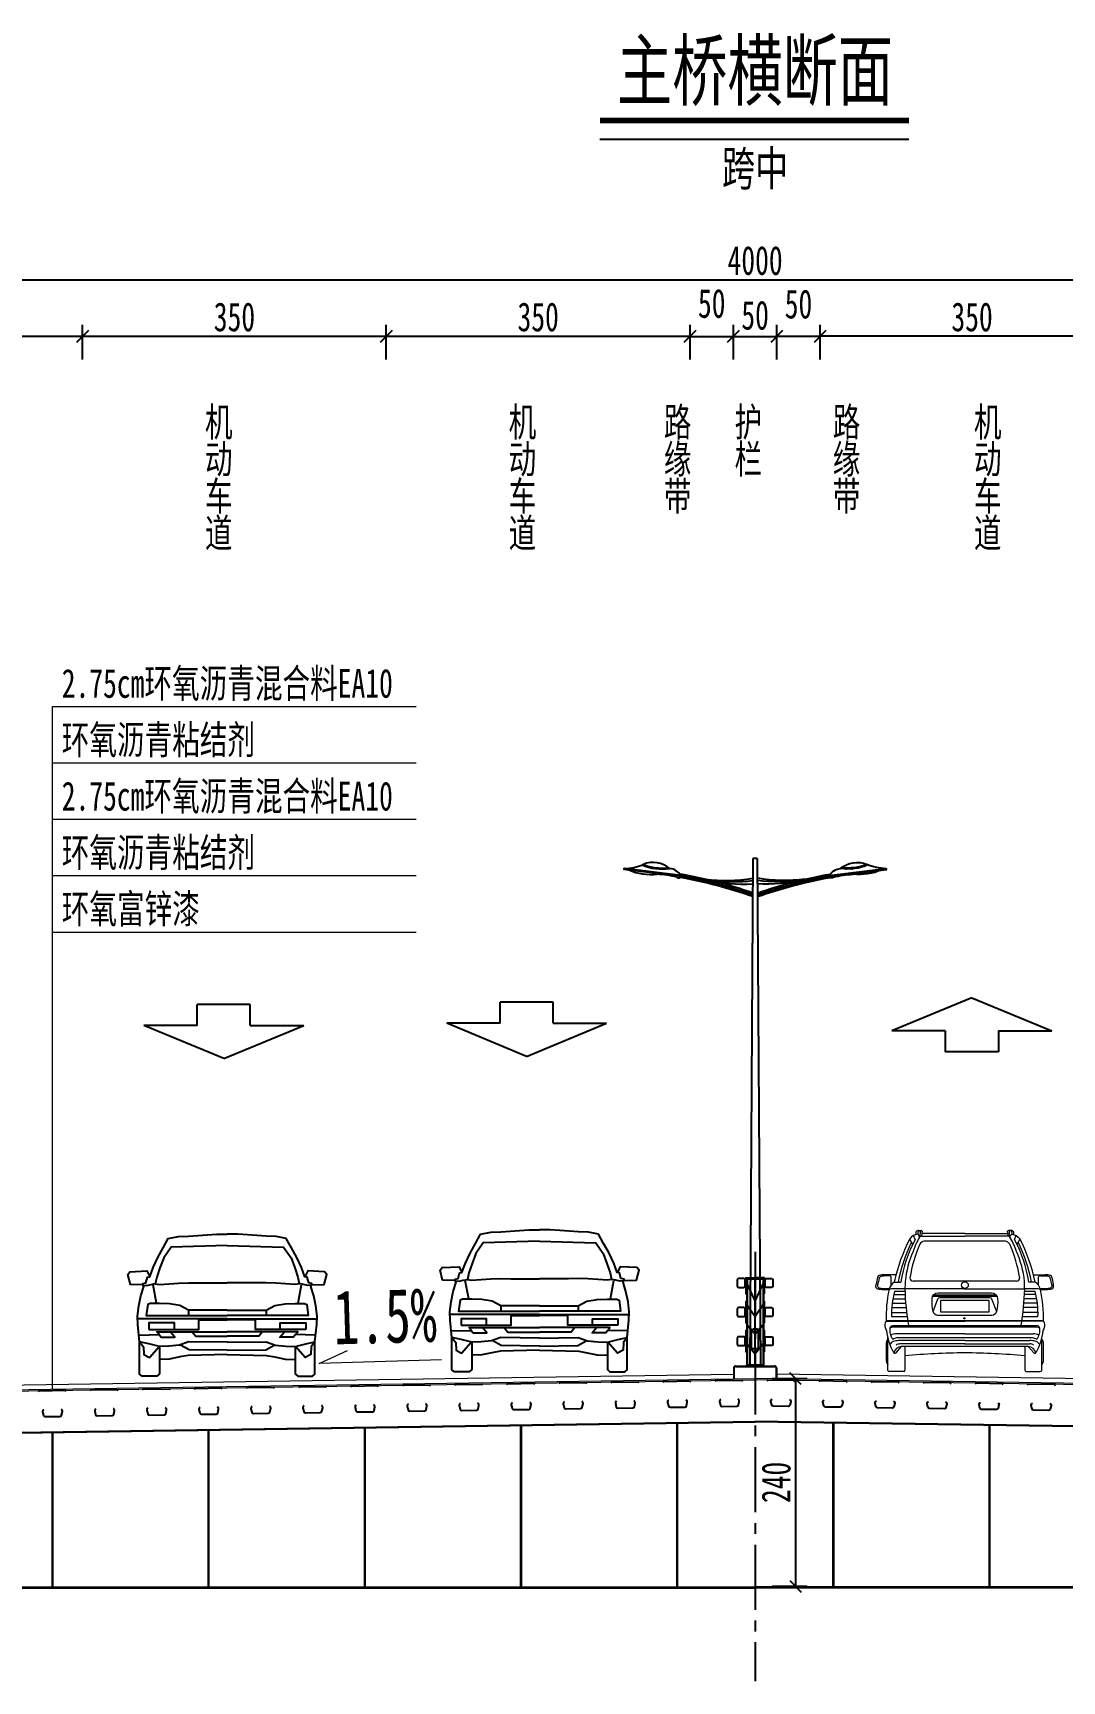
# Model space of a CAD drawing. Extents: x -2611510 to 1021013, y -44073 to 90887.
# Drawn here: x 831125 to 842984, y 46513 to 65514 of the extents above; entities that cross this region are included whole.
import ezdxf
from ezdxf.enums import TextEntityAlignment as Align

# ---------------------------------------------------------------- set-up
doc = ezdxf.new("R2010")
doc.units = 0
doc.linetypes.add('CENTER2', pattern=[1.125, 0.75, -0.125, 0.125, -0.125])
doc.layers.get('Defpoints').update_dxf_attribs({"color": 8})
for name, color, linetype in [('.灯具', 3, 'Continuous'), ('Dim', 4, 'Continuous'), ('H路灯', 7, 'Continuous'), ('车', 4, 'Continuous')]:
    doc.layers.add(name, color=color, linetype=linetype)
for name, color, linetype, lineweight in [('文字', 7, 'Continuous', 15), ('标注', 3, 'Continuous', 18), ('钢板粗线', 1, 'Continuous', 25), ('钢板细线', 6, 'Continuous', 15)]:
    doc.layers.add(name, color=color, linetype=linetype, lineweight=lineweight)
doc.styles.add('fs', font='', dxfattribs={"width": 0.7})
doc.styles.add('仿宋字', font='', dxfattribs={"width": 0.7})
doc.styles.get('fs').set_extended_font_data('仿宋_GB2312')
doc.styles.get('仿宋字').set_extended_font_data('仿宋_GB2312')
doc.dimstyles.new('750', dxfattribs={"dimscale": 0, "dimtxt": 2.5, "dimasz": 1, "dimexe": 1, "dimexo": 1, "dimgap": 0, "dimtad": 0, "dimdec": 0, "dimlfac": 0.1, "dimrnd": 0.1, "dimzin": 12, "dimdsep": 46, "dimtxsty": '仿宋字', "dimblk": 'OBLIQUE', "dimcen": -1, "dimclrd": 256, "dimclre": 256, "dimclrt": 256, "dimadec": 4, "dimazin": 0, "dimtp": 2, "dimtm": 3, "dimtfac": 0.5, "dimtdec": 0, "dimtmove": 2, "dimatfit": 3, "dimldrblk": 'OBLIQUE', "dimfxl": 3, "dimfxlon": 1, "dimtvp": 0.7, "dimtolj": 1, "dimtzin": 12, "dimarcsym": 0})

# ---------------------------------------------------------------- blocks, each defined once
blk = doc.blocks.new('_Oblique')
at = {"color": 0, "linetype": 'ByBlock', "lineweight": -2}
blk.add_line((-0.5, -0.5), (0.5, 0.5), dxfattribs=at)
blk = doc.blocks.new('*D74')
at = {"layer": 'Defpoints', "color": 0, "transparency": 16777216}
for p in [(838697, 62017), (835197, 60194), (838697, 60194)]:
    blk.add_point(p, dxfattribs=at)
at = {"layer": 'Dim', "lineweight": -2, "transparency": 16777216}
for p, q in [((835197, 61750), (835197, 62150)), ((838697, 61750), (838697, 62150)), ((835197, 62017), (838697, 62017))]:
    blk.add_line(p, q, dxfattribs=at)
at = {"layer": 'Dim', "lineweight": -2, "transparency": 16777216, "xscale": 133.3333333333333, "yscale": 133.3333333333333, "zscale": 133.3333333333333, "rotation": 180}
blk.add_blockref('_Oblique', (835197, 62017), dxfattribs=at)
at = {"layer": 'Dim', "lineweight": -2, "transparency": 16777216, "xscale": 133.3333333333333, "yscale": 133.3333333333333, "zscale": 133.3333333333333}
blk.add_blockref('_Oblique', (838697, 62017), dxfattribs=at)
at = {"layer": 'Dim', "transparency": 16777216, "insert": (836947, 62239), "char_height": 333.3, "attachment_point": 5, "style": '仿宋字'}
blk.add_mtext('\\A1;350', dxfattribs=at)
blk = doc.blocks.new('*D76')
at = {"layer": 'Defpoints', "color": 0, "transparency": 16777216}
for p in [(839697, 62016), (839197, 60194), (839697, 60194)]:
    blk.add_point(p, dxfattribs=at)
at = {"layer": 'Dim', "lineweight": -2, "transparency": 16777216}
for p, q in [((839197, 61749), (839197, 62149)), ((839697, 61749), (839697, 62149)), ((839197, 62016), (839697, 62016))]:
    blk.add_line(p, q, dxfattribs=at)
at = {"layer": 'Dim', "lineweight": -2, "transparency": 16777216, "xscale": 133.3333333333333, "yscale": 133.3333333333333, "zscale": 133.3333333333333, "rotation": 180}
blk.add_blockref('_Oblique', (839197, 62016), dxfattribs=at)
at = {"layer": 'Dim', "lineweight": -2, "transparency": 16777216, "xscale": 133.3333333333333, "yscale": 133.3333333333333, "zscale": 133.3333333333333}
blk.add_blockref('_Oblique', (839697, 62016), dxfattribs=at)
at = {"layer": 'Dim', "transparency": 16777216, "insert": (839447, 62258), "char_height": 333.3, "attachment_point": 5, "style": '仿宋字'}
blk.add_mtext('\\A1;50', dxfattribs=at)
blk = doc.blocks.new('*D77')
at = {"layer": 'Defpoints', "color": 0, "transparency": 16777216}
for p in [(835197, 62017), (831697, 60194), (835197, 60194)]:
    blk.add_point(p, dxfattribs=at)
at = {"layer": 'Dim', "lineweight": -2, "transparency": 16777216}
for p, q in [((831697, 61750), (831697, 62150)), ((835197, 61750), (835197, 62150)), ((831697, 62017), (835197, 62017))]:
    blk.add_line(p, q, dxfattribs=at)
at = {"layer": 'Dim', "lineweight": -2, "transparency": 16777216, "xscale": 133.3333333333333, "yscale": 133.3333333333333, "zscale": 133.3333333333333, "rotation": 180}
blk.add_blockref('_Oblique', (831697, 62017), dxfattribs=at)
at = {"layer": 'Dim', "lineweight": -2, "transparency": 16777216, "xscale": 133.3333333333333, "yscale": 133.3333333333333, "zscale": 133.3333333333333}
blk.add_blockref('_Oblique', (835197, 62017), dxfattribs=at)
at = {"layer": 'Dim', "transparency": 16777216, "insert": (833447, 62239), "char_height": 333.3, "attachment_point": 5, "style": '仿宋字'}
blk.add_mtext('\\A1;350', dxfattribs=at)
blk = doc.blocks.new('*D78')
at = {"layer": 'Defpoints', "color": 0, "transparency": 16777216}
for p in [(831697, 62017), (828197, 60194), (831697, 60194)]:
    blk.add_point(p, dxfattribs=at)
at = {"layer": 'Dim', "lineweight": -2, "transparency": 16777216}
for p, q in [((828197, 61750), (828197, 62150)), ((831697, 61750), (831697, 62150)), ((828197, 62017), (831697, 62017))]:
    blk.add_line(p, q, dxfattribs=at)
at = {"layer": 'Dim', "lineweight": -2, "transparency": 16777216, "xscale": 133.3333333333333, "yscale": 133.3333333333333, "zscale": 133.3333333333333, "rotation": 180}
blk.add_blockref('_Oblique', (828197, 62017), dxfattribs=at)
at = {"layer": 'Dim', "lineweight": -2, "transparency": 16777216, "xscale": 133.3333333333333, "yscale": 133.3333333333333, "zscale": 133.3333333333333}
blk.add_blockref('_Oblique', (831697, 62017), dxfattribs=at)
at = {"layer": 'Dim', "transparency": 16777216, "insert": (829947, 62239), "char_height": 333.3, "attachment_point": 5, "style": '仿宋字'}
blk.add_mtext('\\A1;350', dxfattribs=at)
blk = doc.blocks.new('*D80')
at = {"layer": 'Defpoints', "color": 0, "transparency": 16777216}
for p in [(840197, 62017), (840197, 60194), (843697, 60194)]:
    blk.add_point(p, dxfattribs=at)
at = {"layer": 'Dim', "lineweight": -2, "transparency": 16777216}
for p, q in [((840197, 61750), (840197, 62150)), ((843697, 61750), (843697, 62150)), ((843697, 62017), (840197, 62017))]:
    blk.add_line(p, q, dxfattribs=at)
at = {"layer": 'Dim', "lineweight": -2, "transparency": 16777216, "xscale": 133.3333333333333, "yscale": 133.3333333333333, "zscale": 133.3333333333333, "rotation": 180}
blk.add_blockref('_Oblique', (840197, 62017), dxfattribs=at)
at = {"layer": 'Dim', "lineweight": -2, "transparency": 16777216, "xscale": 133.3333333333333, "yscale": 133.3333333333333, "zscale": 133.3333333333333}
blk.add_blockref('_Oblique', (843697, 62017), dxfattribs=at)
at = {"layer": 'Dim', "transparency": 16777216, "insert": (841947, 62239), "char_height": 333.3, "attachment_point": 5, "style": '仿宋字'}
blk.add_mtext('\\A1;350', dxfattribs=at)
blk = doc.blocks.new('*D83')
at = {"layer": 'Defpoints', "color": 0, "transparency": 16777216}
for p in [(859447, 62668), (819447, 59228), (859447, 59228)]:
    blk.add_point(p, dxfattribs=at)
at = {"layer": 'Dim', "lineweight": -2, "transparency": 16777216}
for p, q in [((819447, 62401), (819447, 62801)), ((859447, 62401), (859447, 62801)), ((819447, 62668), (859447, 62668))]:
    blk.add_line(p, q, dxfattribs=at)
at = {"layer": 'Dim', "lineweight": -2, "transparency": 16777216, "xscale": 133.3333333333333, "yscale": 133.3333333333333, "zscale": 133.3333333333333, "rotation": 180}
blk.add_blockref('_Oblique', (819447, 62668), dxfattribs=at)
at = {"layer": 'Dim', "lineweight": -2, "transparency": 16777216, "xscale": 133.3333333333333, "yscale": 133.3333333333333, "zscale": 133.3333333333333}
blk.add_blockref('_Oblique', (859447, 62668), dxfattribs=at)
at = {"layer": 'Dim', "transparency": 16777216, "insert": (839447, 62889), "char_height": 333.3, "attachment_point": 5, "style": '仿宋字'}
blk.add_mtext('\\A1;4000', dxfattribs=at)
blk = doc.blocks.new('*D89')
at = {"layer": 'Defpoints', "color": 0, "transparency": 16777216}
for p in [(839197, 62016), (838697, 60194), (839197, 60194)]:
    blk.add_point(p, dxfattribs=at)
at = {"layer": 'Dim', "lineweight": -2, "transparency": 16777216}
for p, q in [((838697, 61749), (838697, 62149)), ((839197, 61749), (839197, 62149)), ((838697, 62016), (839197, 62016))]:
    blk.add_line(p, q, dxfattribs=at)
at = {"layer": 'Dim', "lineweight": -2, "transparency": 16777216, "xscale": 133.3333333333333, "yscale": 133.3333333333333, "zscale": 133.3333333333333, "rotation": 180}
blk.add_blockref('_Oblique', (838697, 62016), dxfattribs=at)
at = {"layer": 'Dim', "lineweight": -2, "transparency": 16777216, "xscale": 133.3333333333333, "yscale": 133.3333333333333, "zscale": 133.3333333333333}
blk.add_blockref('_Oblique', (839197, 62016), dxfattribs=at)
at = {"layer": 'Dim', "transparency": 16777216, "insert": (838947, 62394), "char_height": 333.3, "attachment_point": 5, "style": '仿宋字'}
blk.add_mtext('\\A1;50', dxfattribs=at)
blk = doc.blocks.new('*D90')
at = {"layer": 'Defpoints', "color": 0, "transparency": 16777216}
for p in [(839697, 62016), (839697, 60194), (840197, 60194)]:
    blk.add_point(p, dxfattribs=at)
at = {"layer": 'Dim', "lineweight": -2, "transparency": 16777216}
for p, q in [((839697, 61749), (839697, 62149)), ((840197, 61749), (840197, 62149)), ((840197, 62016), (839697, 62016))]:
    blk.add_line(p, q, dxfattribs=at)
at = {"layer": 'Dim', "lineweight": -2, "transparency": 16777216, "xscale": 133.3333333333333, "yscale": 133.3333333333333, "zscale": 133.3333333333333, "rotation": 180}
blk.add_blockref('_Oblique', (839697, 62016), dxfattribs=at)
at = {"layer": 'Dim', "lineweight": -2, "transparency": 16777216, "xscale": 133.3333333333333, "yscale": 133.3333333333333, "zscale": 133.3333333333333}
blk.add_blockref('_Oblique', (840197, 62016), dxfattribs=at)
at = {"layer": 'Dim', "transparency": 16777216, "insert": (839947, 62387), "char_height": 333.3, "attachment_point": 5, "style": '仿宋字'}
blk.add_mtext('\\A1;50', dxfattribs=at)
blk = doc.blocks.new('CAMRY-F')
at = {"color": 150}
for p, q in [((-0.718, 0.751), (-0.754, 0.941)), ((0.747, 0.751), (0.783, 0.941))]:
    blk.add_line(p, q, dxfattribs=at)
for points in [[(0.015, 0.347), (-0.386, 0.352), (-0.482, 0.317), (-0.591, 0.308), (-0.687, 0.304), (-0.797, 0.33), (-0.893, 0.352), (-0.91, 0.531), (-0.914, 0.618), (-0.901, 0.723), (-0.879, 0.827), (-0.849, 0.924), (-0.858, 0.941), (-0.988, 0.945), (-1.015, 1.05), (-0.993, 1.076), (-0.818, 1.085), (-0.788, 1.024), (-0.753, 1.12), (-0.705, 1.225), (-0.648, 1.325), (-0.596, 1.421), (-0.491, 1.443), (-0.386, 1.447), (-0.29, 1.452), (-0.194, 1.46), (-0.094, 1.465), (0.014, 1.465)], [(0.013, 0.347), (0.415, 0.352), (0.511, 0.317), (0.62, 0.308), (0.716, 0.304), (0.825, 0.33), (0.921, 0.352), (0.939, 0.531), (0.943, 0.618), (0.93, 0.723), (0.908, 0.827), (0.878, 0.924), (0.886, 0.941), (1.017, 0.945), (1.043, 1.05), (1.021, 1.076), (0.847, 1.085), (0.817, 1.024), (0.782, 1.12), (0.734, 1.225), (0.677, 1.325), (0.624, 1.421), (0.52, 1.443), (0.415, 1.447), (0.319, 1.452), (0.223, 1.46), (0.123, 1.465), (0.014, 1.465)], [(0.014, 1.349), (-0.568, 1.331), (-0.644, 1.221), (-0.684, 1.117), (-0.716, 1.021), (-0.731, 0.951), (-0.688, 0.944), (-0.588, 0.951), (-0.489, 0.959), (-0.385, 0.964), (-0.284, 0.961), (0.014, 0.961)], [(0.014, 1.349), (0.596, 1.331), (0.673, 1.221), (0.712, 1.117), (0.745, 1.021), (0.759, 0.951), (0.717, 0.944), (0.616, 0.951), (0.517, 0.959), (0.414, 0.964), (0.313, 0.961), (0.014, 0.961)], [(-0.859, 0.939), (-0.859, 0.956), (-0.827, 0.964), (-0.812, 1.021), (-0.788, 1.024)], [(0.888, 0.939), (0.888, 0.956), (0.856, 0.964), (0.841, 1.021), (0.817, 1.024)], [(-0.859, 0.939), (-0.817, 0.936), (-0.775, 0.944), (-0.731, 0.954)], [(0.888, 0.939), (0.846, 0.936), (0.804, 0.944), (0.759, 0.954)], [(-0.386, 0.679), (-0.476, 0.727), (-0.583, 0.744), (-0.686, 0.749), (-0.783, 0.749), (-0.808, 0.739), (-0.824, 0.624), (-0.386, 0.624)], [(0.415, 0.679), (0.505, 0.727), (0.612, 0.744), (0.715, 0.749), (0.812, 0.749), (0.837, 0.739), (0.852, 0.624), (0.414, 0.624)], [(0.014, 0.589), (-0.911, 0.589)], [(-0.533, 0.479), (-0.279, 0.479), (-0.279, 0.579), (0.014, 0.579)], [(0.014, 0.679), (-0.386, 0.679), (-0.386, 0.624), (0.014, 0.624)], [(0.014, 0.679), (0.415, 0.679), (0.415, 0.624), (0.014, 0.624)], [(0.014, 0.589), (0.94, 0.589)], [(0.562, 0.479), (0.307, 0.479), (0.307, 0.579), (0.014, 0.579)], [(-0.899, 0.422), (-0.692, 0.426), (-0.714, 0.456), (0.014, 0.456)], [(-0.687, 0.304), (-0.687, 0.02), (-0.714, -0.002), (-0.866, -0.002), (-0.893, 0.016), (-0.893, 0.352)], [(-0.893, 0.352), (-0.853, 0.299), (-0.849, 0.221), (-0.792, 0.19), (-0.692, 0.304)], [(-0.692, 0.426), (-0.671, 0.4), (-0.53, 0.399), (-0.576, 0.456)], [(-0.35, 0.456), (-0.312, 0.409), (0.014, 0.409)], [(0.378, 0.456), (0.341, 0.409), (0.014, 0.409)], [(0.928, 0.422), (0.72, 0.426), (0.742, 0.456), (0.014, 0.456)], [(0.72, 0.426), (0.7, 0.4), (0.559, 0.399), (0.605, 0.456)], [(0.716, 0.304), (0.716, 0.02), (0.742, -0.002), (0.895, -0.002), (0.921, 0.016), (0.921, 0.352)], [(0.921, 0.352), (0.882, 0.299), (0.878, 0.221), (0.821, 0.19), (0.72, 0.304)], [(0.014, 0.222), (-0.39, 0.212), (-0.478, 0.195), (-0.583, 0.173), (-0.687, 0.169)], [(0.014, 0.264), (-0.382, 0.269), (-0.469, 0.317)], [(0.014, 0.264), (0.411, 0.269), (0.498, 0.317)], [(0.014, 0.222), (0.419, 0.212), (0.507, 0.195), (0.612, 0.173), (0.716, 0.169)]]:
    blk.add_lwpolyline(points, dxfattribs=at)
for points in [[(-0.796, 0.479), (-0.533, 0.479), (-0.533, 0.547), (-0.796, 0.547)], [(0.825, 0.479), (0.562, 0.479), (0.562, 0.547), (0.825, 0.547)]]:
    blk.add_lwpolyline(points, close=True, dxfattribs=at)
blk = doc.blocks.new('A$C1F375032')
at = {"layer": '车', "ltscale": 1000}
for p, q in [((-0.838, 1.048), (-0.838, 1.716)), ((-0.838, 1.716), (0.838, 1.716)), ((0.838, 1.048), (0.838, 1.716)), ((0, 0), (-2.524, 1.048)), ((-0.838, 1.048), (-2.524, 1.048)), ((0, 0), (2.524, 1.048)), ((0.838, 1.048), (2.524, 1.048))]:
    blk.add_line(p, q, dxfattribs=at)
blk = doc.blocks.new('小车')
at = {"layer": '标注', "color": 150}
for p, q in [((-0.517, 1.196), (-0.534, 1.237)), ((-0.486, 1.289), (-0.489, 1.252)), ((-0.486, 1.289), (-0.454, 1.289)), ((-0.443, 1.281), (-0.451, 1.231)), ((-0.451, 1.231), (0, 1.231)), ((0, 1.258), (0.447, 1.258)), ((0, 1.231), (0, 1.231)), ((0.443, 1.281), (0.451, 1.231)), ((0.486, 1.289), (0.455, 1.289)), ((0.487, 1.289), (0.489, 1.252)), ((0.517, 1.196), (0.534, 1.237)), ((-0.926, 0.7), (-0.925, 0.73)), ((-0.717, 0.827), (-0.838, 0.828)), ((-0.79, 0.816), (-0.838, 0.816)), ((-0.735, 0.752), (-0.668, 0.752)), ((0, 0.76), (-0.539, 0.76)), ((0.539, 0.76), (0, 0.76)), ((0.735, 0.752), (0.668, 0.752)), ((0.717, 0.827), (0.838, 0.828)), ((0.79, 0.816), (0.838, 0.816)), ((0.926, 0.7), (0.925, 0.73)), ((-0.757, 0.531), (-0.616, 0.531)), ((-0.75, 0.575), (-0.618, 0.575)), ((-0.74, 0.623), (-0.622, 0.623)), ((-0.624, 0.653), (-0.732, 0.653)), ((0.758, 0.531), (0.616, 0.531)), ((0.751, 0.575), (0.619, 0.575)), ((0.74, 0.623), (0.623, 0.623)), ((-0.763, 0.392), (-0.602, 0.391)), ((-0.762, 0.485), (-0.613, 0.485)), ((0.764, 0.435), (0.608, 0.435)), ((0.762, 0.485), (0.613, 0.485)), ((-0.82, 0.343), (0, 0.343)), ((-0.802, -0.17), (-0.801, 0.175)), ((0, 0.213), (-0.717, 0.213)), ((-0.003, 0.297), (0.752, 0.297)), ((0.82, 0.343), (0, 0.343)), ((0, 0.213), (0.718, 0.213)), ((0.802, -0.17), (0.802, 0.175)), ((-0.818, -0.073), (-0.818, 0.122)), ((-0.774, 0.108), (-0.78, 0.101)), ((-0.774, 0.108), (-0.776, 0.106)), ((-0.774, 0.108), (-0.774, 0.108)), ((0, 0.142), (-0.677, 0.142)), ((-0.624, 0.08), (-0.624, -0.166)), ((-0.003, 0.106), (0.678, 0.106)), ((0, 0.142), (0.677, 0.142)), ((0.625, 0.08), (0.625, -0.166)), ((0.774, 0.108), (0.777, 0.106)), ((0.774, 0.108), (0.774, 0.108)), ((0.819, -0.073), (0.819, 0.122)), ((-0.635, -0.182), (-0.787, -0.182)), ((0.636, -0.182), (0.787, -0.182))]:
    blk.add_line(p, q, dxfattribs=at)
for points in [[(-0.452, 1.231, 0.172866), (-0.471, 1.221, 0.047073), (-0.54, 1.071, 0.079972), (-0.621, 0.759, 0.011505), (-0.624, 0.68), (-0.765, 0.68, 0.145591), (-0.789, 0.673, 0.061623), (-0.82, 0.343, 0.061623)], [(-0.543, 1.146), (-0.555, 1.166), (-0.574, 1.204, 0.063342), (-0.735, 0.751, 0.063342)], [(0.82, 0.343, 0.061623), (0.789, 0.673, 0.145591), (0.765, 0.68), (0.624, 0.68, 0.011505), (0.622, 0.759, 0.079972), (0.54, 1.071, 0.047073), (0.471, 1.221, -0.116952), (0.489, 1.252, -0.181877), (0.574, 1.204), (0.555, 1.166), (0.544, 1.146)], [(0.735, 0.751, 0.063342), (0.574, 1.204, 0.063342)], [(-0.33, 0.444), (-0.28, 0.576, -0.327516), (-0.259, 0.589), (0, 0.589), (0.259, 0.589, -0.327516), (0.28, 0.576), (0.33, 0.444)], [(0.602, 0.391), (0.763, 0.392, 0.07958), (0.732, 0.653), (0.625, 0.653)], [(0.741, 0.012, 0.343237), (0.662, 0.08), (0, 0.08), (-0.662, 0.08), (-0.724, 0.01, -0.537894), (-0.74, 0.013, -0.109459), (-0.812, 0.246, -0.241867), (-0.827, 0.331, -0.331193), (-0.814, 0.346, -0.075367), (-0.793, 0.351), (0, 0.351), (0.793, 0.351, -0.075367), (0.814, 0.346, -0.331193), (0.827, 0.331, -0.241867), (0.812, 0.246, -0.109459), (0.74, 0.013, -0.537894), (0.724, 0.01), (0.662, 0.08)], [(-0.779, 0.275, -0.118814), (-0.74, 0.284), (0, 0.284), (0.741, 0.284, -0.118814), (0.779, 0.275, -0.156607), (0.75, 0.152, 0.178906), (0.707, 0.169), (0, 0.169), (-0.707, 0.169, 0.178906), (-0.75, 0.152, -0.156607), (-0.779, 0.275, -0.35687), (-0.751, 0.297), (0.003, 0.297)], [(0.003, 0.106), (-0.678, 0.106, 0.143263), (-0.717, 0.095)], [(0.625, -0.018, 0.018849), (0, 0.014, 0.018849), (-0.624, -0.018, 0.018849)]]:
    blk.add_lwpolyline(points, format="xyb", dxfattribs=at)
for points in [[(0, 1.258), (-0.447, 1.258)], [(0.451, 1.231), (0, 1.231)], [(0.424, 1.178), (0, 1.178), (-0.424, 1.178)], [(0.006, 0.68), (-0.624, 0.68)], [(-0.332, 0.605), (0, 0.605), (0.332, 0.605)], [(-0.324, 0.619), (0, 0.619), (0.324, 0.619)], [(-0.006, 0.68), (0.624, 0.68)], [(-0.764, 0.435), (-0.607, 0.435)]]:
    blk.add_lwpolyline(points, dxfattribs=at)
blk.add_lwpolyline([(-0.33, 0.444, -0.069548), (-0.341, 0.577, -0.383803), (-0.277, 0.641), (0, 0.641), (0.277, 0.641, -0.383803), (0.342, 0.577, -0.069548), (0.331, 0.444, -0.366402), (0.283, 0.404), (0, 0.404), (-0.283, 0.404, -0.366402)], format="xyb", close=True, dxfattribs=at)
blk.add_lwpolyline([(0.254, 0.56), (0, 0.56), (-0.254, 0.56), (-0.254, 0.44), (0, 0.44), (0.254, 0.44)], close=True, dxfattribs=at)
for centre, radius in [((0.001, 0.72), 0.0355), ((-0.005, 0.373), 0.00548)]:
    blk.add_circle(centre, radius, dxfattribs=at)
for centre, radius, start, end in [((-0.469, 1.115), 0.138, 98.4526, 139.685), ((-0.49, 1.264), 0.0223, 139.4552, 173.2019), ((-0.482, 1.264), 0.0298, 173.2019, 212.2235), ((-0.486, 1.261), 0.0276, 112.4906, 139.4552), ((-0.483, 1.256), 0.0331, 94.2343, 112.4906), ((-0.545, 1.199), 0.077, 16.7771, 43.4594), ((-0.484, 1.268), 0.0213, 51.4785, 94.2343), ((-0.495, 1.254), 0.0389, 34.5705, 51.4785), ((-0.746, 1.27), 0.283, 350.7165, 1.2227), ((-0.454, 1.277), 0.0117, 18.0542, 90), ((0.455, 1.277), 0.0117, 90, 161.9458), ((0.447, 1.199), 0.0322, 42.4212, 81.6514), ((0.496, 1.254), 0.0389, 128.5215, 145.4295), ((0.746, 1.27), 0.283, 178.7773, 189.2835), ((0.485, 1.268), 0.0213, 85.7657, 128.5215), ((0.484, 1.256), 0.0331, 67.5094, 85.7657), ((0.486, 1.261), 0.0276, 40.5448, 67.5094), ((0.49, 1.264), 0.0223, 6.7981, 40.5448), ((0.482, 1.264), 0.0298, 327.7765, 6.7981), ((0.968, 0.428), 1.694, 154.1415, 169.0056), ((0.724, 0.525), 1.41, 151.5982, 170.7551), ((0.826, 0.573), 1.416, 156.132, 170.9153), ((-0.416, 1.123), 0.0571, 95.8138, 156.132), ((0.416, 1.123), 0.0571, 23.868, 84.1862), ((-0.826, 0.573), 1.416, 9.0847, 23.868), ((-0.723, 0.525), 1.41, 9.2449, 28.4018), ((-0.967, 0.428), 1.694, 10.9944, 25.8585), ((-0.902, 0.705), 0.0248, 191.3176, 232.6477), ((-0.64, 0.706), 0.285, 160.2234, 175.1314), ((-0.883, 0.715), 0.0267, 158.6011, 230.2375), ((-0.887, 0.799), 0.0221, 107.0533, 169.1728), ((-0.521, 0.659), 0.393, 160.5314, 170.4026), ((-0.87, 0.751), 0.0645, 241.9378, 269.4387), ((-0.839, 0.641), 0.187, 89.7894, 107.0533), ((-0.867, 0.787), 0.025, 101.423, 172.2356), ((-0.449, -1.834), 2.678, 98.3463, 99.0847), ((-0.784, 0.799), 0.0178, 1.5287, 115.4928), ((-0.638, 0.623), 0.161, 127.0043, 160.4465), ((-2.582, 0.751), 1.816, 359.084, 1.5287), ((-0.539, 0.793), 0.0327, 173.4394, 270), ((0.539, 0.793), 0.0327, 270, 6.5606), ((0.638, 0.623), 0.161, 19.5535, 52.9957), ((2.582, 0.751), 1.816, 178.4713, 180.916), ((0.784, 0.799), 0.0178, 64.5072, 178.4713), ((0.839, 0.641), 0.187, 72.9467, 90.2106), ((0.45, -1.834), 2.678, 80.9153, 81.6537), ((0.87, 0.751), 0.0645, 270.5613, 298.0622), ((0.867, 0.787), 0.025, 7.7644, 78.577), ((0.521, 0.659), 0.393, 9.5974, 19.4686), ((0.887, 0.799), 0.0221, 10.8272, 72.9467), ((0.884, 0.715), 0.0267, 309.7625, 21.3989), ((0.64, 0.706), 0.285, 4.8686, 19.7766), ((0.902, 0.705), 0.0248, 307.3523, 348.6824), ((-0.881, 0.763), 0.0857, 245.3071, 268.1339), ((-0.776, 2.219), 1.546, 265.9839, 269.5091), ((-0.834, 0.951), 0.267, 261.9923, 269.0143), ((-0.836, 1.036), 0.352, 269.6452, 278.1952), ((0.069, 0.425), 0.833, 164.1157, 182.3158), ((2.029, 0.742), 2.654, 181.3371, 189.6393), ((-2.029, 0.742), 2.654, 350.3607, 358.6629), ((0.836, 1.036), 0.352, 261.8048, 270.3548), ((0.776, 2.219), 1.546, 270.4909, 274.0161), ((0.834, 0.951), 0.267, 270.9857, 278.0077), ((0.881, 0.763), 0.0857, 271.8661, 294.6929), ((-0.717, 0.128), 0.0849, 90, 126.6234), ((0.718, 0.128), 0.0849, 53.3766, 90), ((0.752, 0.269), 0.0282, 11.4402, 90), ((-0.748, 0.111), 0.0709, 138.3966, 170.8829), ((-0.715, 0.06), 0.0767, 104.0668, 141.1478), ((-0.658, -0.004), 0.084, 92.694, 168.4705), ((-0.677, -0.091), 0.233, 90, 104.0668), ((0.677, -0.091), 0.233, 75.9332, 90), ((0.678, 0.033), 0.0737, 57.3884, 90), ((0.715, 0.06), 0.0767, 38.8522, 75.9332), ((0.749, 0.111), 0.0709, 9.1171, 41.6034), ((-0.725, -0.056), 0.0947, 190.7253, 215.5303), ((-0.787, -0.167), 0.0149, 189.4848, 270), ((-0.641, -0.166), 0.0171, 290.6939, 0), ((0.642, -0.166), 0.0171, 180, 249.3061), ((0.787, -0.167), 0.0149, 270, 350.5152), ((0.726, -0.056), 0.0947, 324.4697, 349.2747)]:
    blk.add_arc(centre, radius, start, end, dxfattribs=at)
blk = doc.blocks.new('*D163')
at = {"layer": 'Defpoints', "color": 0, "transparency": 16777216}
for p in [(839447, 50000), (839447, 47606), (839912, 47606)]:
    blk.add_point(p, dxfattribs=at)
at = {"layer": 'Dim', "lineweight": -2, "transparency": 16777216}
for p, q in [((839645, 50000), (840045, 50000)), ((839912, 50000), (839912, 47606)), ((839645, 47606), (840045, 47606))]:
    blk.add_line(p, q, dxfattribs=at)
at = {"layer": 'Dim', "lineweight": -2, "transparency": 16777216, "xscale": 133.3333333333333, "yscale": 133.3333333333333, "zscale": 133.3333333333333}
for p, rotation in [((839912, 50000), 90), ((839912, 47606), 270)]:
    blk.add_blockref('_Oblique', p, dxfattribs=dict(at, rotation=rotation))
at = {"layer": 'Dim', "transparency": 16777216, "insert": (839690, 48803), "char_height": 333.3, "attachment_point": 5, "rotation": 90, "style": '仿宋字'}
blk.add_mtext('\\A1;240', dxfattribs=at)
blk = doc.blocks.new('U型肋1')
at = {"layer": 'Defpoints'}
blk.add_line((-160, 0), (160, 0), dxfattribs=at)
at = {"layer": '钢板粗线', "color": 6}
for p, q in [((148, -10), (160, 0)), ((-148, -10), (-160, 0))]:
    blk.add_line(p, q, dxfattribs=at)
blk.add_lwpolyline([(-99, -220, 0.414266), (-114, -245), (-104, -285, 0.348876), (-85, -300), (85, -300, 0.348876), (104, -285), (114, -245, 0.414091), (99, -220, 0.414091)], format="xyb", dxfattribs=at)
blk = doc.blocks.new('中护栏')
at = {"color": 1}
for p, q in [((-110, 1030), (0, 1030)), ((-110, 1030), (-110, 840)), ((-100, 1020), (0, 1020)), ((-100, 1020), (-100, 10)), ((-100, 1008), (100, 1008)), ((-88, 1008), (-88, 10)), ((-2, 774), (-88, 958)), ((-2, 10), (-2, 1008)), ((110, 1030), (0, 1030)), ((0, 1020), (0, 1030)), ((100, 1020), (0, 1020)), ((0, 10), (0, 1008)), ((3, 10), (3, 1008)), ((3, 774), (88, 958)), ((88, 1008), (88, 10)), ((100, 1020), (100, 10)), ((110, 1030), (110, 840)), ((-110, 840), (-100, 840)), ((-2, 765), (-88, 948)), ((-2, 755), (-88, 939)), ((3, 765), (88, 948)), ((3, 755), (88, 939)), ((100, 840), (110, 840)), ((-110, 755), (-110, 505)), ((-110, 755), (-100, 755)), ((-2, 590), (-88, 712)), ((-2, 583), (-88, 705)), ((0, 573), (-88, 698)), ((0, 573), (88, 698)), ((3, 590), (88, 712)), ((3, 583), (88, 705)), ((100, 755), (110, 755)), ((110, 755), (110, 505)), ((-110, 505), (-100, 505)), ((-110, 420), (-110, 170)), ((-110, 420), (-100, 420)), ((-2, 386), (-88, 481)), ((-2, 380), (-88, 475)), ((-2, 374), (-88, 469)), ((3, 386), (88, 481)), ((3, 380), (88, 475)), ((3, 374), (88, 469)), ((100, 505), (110, 505)), ((100, 420), (110, 420)), ((110, 420), (110, 170)), ((-2, 160), (-88, 265)), ((-2, 154), (-88, 259)), ((-2, 147), (-88, 253)), ((3, 160), (88, 265)), ((3, 154), (88, 259)), ((3, 147), (88, 253)), ((-225, 10), (225, 10)), ((-225, 0), (225, 0)), ((-110, 170), (-100, 170)), ((100, 170), (110, 170)), ((-250, -15), (-250, -140)), ((-240, -15), (-240, -140)), ((240, -15), (240, -140)), ((250, -15), (250, -140))]:
    blk.add_line(p, q, dxfattribs=at)
for points in [[(-210, 1000), (-210, 930, 0.414214), (-190, 910), (-130, 910, 0.414214), (-110, 930), (-110, 1000, 0.414214), (-130, 1020), (-190, 1020, 0.414214)], [(-202, 1000), (-202, 930, 0.414214), (-190, 918), (-130, 918, 0.414214), (-118, 930), (-118, 1000, 0.414214), (-130, 1012), (-190, 1012, 0.414214)], [(210, 1000), (210, 930, -0.414214), (190, 910), (130, 910, -0.414214), (110, 930), (110, 1000, -0.414214), (130, 1020), (190, 1020, -0.414214)], [(202, 1000), (202, 930, -0.414214), (190, 918), (130, 918, -0.414214), (118, 930), (118, 1000, -0.414214), (130, 1012), (190, 1012, -0.414214)], [(-210, 665), (-210, 595, 0.414214), (-190, 575), (-130, 575, 0.414214), (-110, 595), (-110, 665, 0.414214), (-130, 685), (-190, 685, 0.414214)], [(-202, 665), (-202, 595, 0.414214), (-190, 583), (-130, 583, 0.414214), (-118, 595), (-118, 665, 0.414214), (-130, 677), (-190, 677, 0.414214)], [(210, 665), (210, 595, -0.414214), (190, 575), (130, 575, -0.414214), (110, 595), (110, 665, -0.414214), (130, 685), (190, 685, -0.414214)], [(202, 665), (202, 595, -0.414214), (190, 583), (130, 583, -0.414214), (118, 595), (118, 665, -0.414214), (130, 677), (190, 677, -0.414214)], [(-210, 330), (-210, 260, 0.414214), (-190, 240), (-130, 240, 0.414214), (-110, 260), (-110, 330, 0.414214), (-130, 350), (-190, 350, 0.414214)], [(-202, 330), (-202, 260, 0.414214), (-190, 248), (-130, 248, 0.414214), (-118, 260), (-118, 330, 0.414214), (-130, 342), (-190, 342, 0.414214)], [(210, 330), (210, 260, -0.414214), (190, 240), (130, 240, -0.414214), (110, 260), (110, 330, -0.414214), (130, 350), (190, 350, -0.414214)], [(202, 330), (202, 260, -0.414214), (190, 248), (130, 248, -0.414214), (118, 260), (118, 330, -0.414214), (130, 342), (190, 342, -0.414214)]]:
    blk.add_lwpolyline(points, format="xyb", close=True, dxfattribs=at)
for centre, radius, start, end in [((-225, -15), 25, 90, 180), ((-225, -15), 15, 90, 180), ((225, -15), 25, 360, 90), ((225, -15), 15, 360, 90)]:
    blk.add_arc(centre, radius, start, end, dxfattribs=at)
blk = doc.blocks.new('12米灯杆')
at = {"layer": 'H路灯', "color": 3}
for p, q in [((-1510, 5733), (-1517, 5724)), ((-856, 5647), (-1517, 5724)), ((-855, 5653), (-1510, 5733)), ((-25, 5850), (-61, 0)), ((25, 5850), (-25, 5850)), ((25, 5850), (-25, 5850)), ((25, 5850), (61, 0)), ((855, 5653), (1510, 5733)), ((856, 5647), (1517, 5724)), ((1510, 5733), (1517, 5724)), ((-867, 5630), (-867, 5670)), ((-856, 5653), (-856, 5647)), ((856, 5653), (856, 5647)), ((867, 5630), (867, 5670)), ((-40, 211), (-40, 406)), ((22, 422), (-22, 422)), ((40, 211), (40, 406)), ((22, 195), (-22, 195)), ((101, 9), (-101, 9)), ((-101, 0), (-101, 9)), ((101, 0), (-101, 0)), ((101, 0), (-101, 0)), ((69, 9), (-69, 9)), ((101, 0), (101, 9))]:
    blk.add_line(p, q, dxfattribs=at)
for centre, major_axis, start_param, end_param in [((-1531, 6240), (-565, 0), 1.608345, 2.013065), ((-1200, 6200), (-595, 0), 1.125333, 1.689855), ((-1070, 6222), (549, 0), 4.272305, 4.86912), ((-1174, 5560), (-271, 0), 3.935511, 5.156021), ((-1068, 6246), (-564, 0), 1.16436, 1.700675), ((-1190, 5745), (-4.85, 0), 3.141593, 9.424778), ((-1120, 5735), (-4.85, 0), 3.141593, 9.424778), ((-1047, 5733), (-4.85, 0), 3.141593, 9.424778), ((-1000, 5590), (-160, 0), 3.593533, 4.615418), ((-1184, 4730), (1043, 0), 1.295093, 1.518673), ((-881, 5648), (-25, 0), 0.67812, 3.103169), ((-1824, 1279), (-4972, 0), 4.342432, 4.518584), ((-1824, 1279), (-4950, 0), 4.340764, 4.517725), ((-1824, 1279), (4929, 0), 1.197489, 1.375266), ((-343, 7140), (1715, 0), 4.576867, 4.897602), ((-105, 7162), (1787, 0), 4.456548, 4.755679), ((-278, 7658), (-2307, 0), 1.475826, 1.679349)]:
    blk.add_ellipse(centre, major_axis=major_axis, ratio=0.9, start_param=start_param, end_param=end_param, dxfattribs=at)
blk.add_ellipse((-1256, 5763), major_axis=(4.85, 0), ratio=0.9, dxfattribs=at)
at = {"layer": 'H路灯', "color": 3, "extrusion": (0, 0, -1)}
for centre, major_axis, start_param, end_param in [((1000, 5590), (160, 0), 3.593533, 4.615418), ((1174, 5560), (271, 0), 3.935511, 5.156021), ((1070, 6222), (-549, 0), 4.272305, 4.86912), ((1068, 6246), (564, 0), 1.16436, 1.700675), ((1047, 5733), (4.85, 0), 3.141593, 9.424778), ((1120, 5735), (4.85, 0), 3.141593, 9.424778), ((1200, 6200), (595, 0), 1.125333, 1.689855), ((1190, 5745), (4.85, 0), 3.141593, 9.424778), ((1531, 6240), (565, 0), 1.608345, 2.013065), ((1824, 1279), (4972, 0), 4.342432, 4.518584), ((1824, 1279), (4950, 0), 4.340764, 4.517725), ((1824, 1279), (-4929, 0), 1.197489, 1.375266), ((343, 7140), (-1715, 0), 4.576867, 4.897602), ((105, 7162), (-1787, 0), 4.456548, 4.755679), ((278, 7658), (2307, 0), 1.475826, 1.679349), ((881, 5648), (25, 0), 0.67812, 3.103169), ((1184, 4730), (-1043, 0), 1.295093, 1.518673), ((-22, 406), (-18.1, 0), 0, 1.570796), ((22, 406), (-18.1, 0), 1.570796, 3.141593), ((-22, 211), (18.1, 0), 1.570796, 3.141593), ((22, 211), (-18.1, 0), 3.141593, 4.712389)]:
    blk.add_ellipse(centre, major_axis=major_axis, ratio=0.9, start_param=start_param, end_param=end_param, dxfattribs=at)
blk.add_ellipse((1256, 5763), major_axis=(-4.85, 0), ratio=0.9, dxfattribs=at)

msp = doc.modelspace()

# ---------------------------------------------------------------- linework, layer by layer
at = {"color": 6, "linetype": 'CENTER2', "ltscale": 1000}
msp.add_line((839446.7, 51460), (839446.7, 46513), dxfattribs=at)
at = {"layer": 'Defpoints'}
for p in [(829857.6, 49360.2), (849036.3, 49360.2)]:
    msp.add_line(p, (839446.9, 49504.1), dxfattribs=at)
at = {"layer": 'Dim'}
msp.add_line((837659.2, 64288), (841219.2, 64288), dxfattribs=at)
at = {"layer": 'Dim', "const_width": 66.7}
msp.add_lwpolyline([(837659.2, 64504.6), (841219.2, 64504.6)], dxfattribs=at)
at = {"layer": '文字'}
for p, q in [((831352.1, 49878.7), (831352.1, 57748.7)), ((831352.1, 57748.7), (835542.1, 57748.7)), ((831352.1, 57098.7), (835542.1, 57098.7)), ((831352.1, 56448.7), (835542.1, 56448.7)), ((831352.1, 55798.7), (835542.1, 55798.7)), ((831352.1, 55148.7), (835542.1, 55148.7)), ((834423.6, 50175.1), (834750.4, 50323.3)), ((835833.2, 50216.5), (834423.6, 50175.1))]:
    msp.add_line(p, q, dxfattribs=at)
at = {"layer": '钢板细线'}
for p, q in [((829856.5, 49354.2), (839447.2, 49498.1)), ((829858.8, 49366.3), (839447.2, 49510.1)), ((833141.2, 49403.5), (833141.2, 47600.1)), ((833153.2, 49403.7), (833153.2, 47600.1)), ((834941.2, 49430.5), (834941.2, 47600.1)), ((834953.2, 49430.7), (834953.2, 47600.1)), ((836741.2, 49457.5), (836741.2, 47600.1)), ((836753.2, 49457.7), (836753.2, 47600.1)), ((838541.2, 49484.5), (838541.2, 47600.1)), ((838553.2, 49484.7), (838553.2, 47600.1)), ((849035.1, 49366.3), (839446.7, 49510.1)), ((849037.4, 49354.2), (839446.7, 49498.1)), ((840340.7, 49484.7), (840340.7, 47600.1)), ((840352.7, 49484.5), (840352.7, 47600.1)), ((842140.7, 49457.7), (842140.7, 47600.1)), ((842152.7, 49457.5), (842152.7, 47600.1)), ((831341.2, 49376.5), (831341.2, 47600.1)), ((831353.2, 49376.7), (831353.2, 47600.1)), ((829558.4, 47600.1), (839447.2, 47600.1)), ((829558.4, 47584.1), (839447.2, 47584.1)), ((849335.5, 47600.1), (839446.7, 47600.1)), ((849335.5, 47584.1), (839446.7, 47584.1))]:
    msp.add_line(p, q, dxfattribs=at)
for points in [[(819447.2, 49857.7), (825747.2, 49794.6), (839447, 50000.1)], [(819447.2, 49841.7), (825747.2, 49778.6), (839447.2, 49984.1)], [(827696.7, 49878.9), (839197, 50051.4)], [(859446.7, 49841.7), (853146.6, 49778.6), (839446.7, 49984.1)], [(859446.7, 49857.7), (853146.7, 49794.6), (839446.9, 50000.1)], [(851196.7, 49878.9), (839697, 50051.4)]]:
    msp.add_lwpolyline(points, dxfattribs=at)

# ---------------------------------------------------------------- block references
at = {"layer": '.灯具'}
msp.add_blockref('12米灯杆', (839446.9, 50147.2), dxfattribs=at)
for name, p, xscale, yscale, zscale in [('CAMRY-F', (836947, 50081.4), 1114.105263154488, 1114.105263154488, 1114.105263154488), ('小车', (841863.4, 50282.2), 1105.263157899026, 1105.263157899026, 1105.263157899026), ('CAMRY-F', (833349, 50031.9), 1114.105263154488, 1114.105263154488, 1114.105263154488)]:
    msp.add_blockref(name, p, dxfattribs=dict(xscale=xscale, yscale=yscale, zscale=zscale))
at = {"layer": '标注', "color": 7, "xscale": 364.7368421079591, "yscale": 364.7368421079591, "zscale": 364.7368421079591, "rotation": 180}
msp.add_blockref('A$C1F375032', (841944.4, 54391.5), dxfattribs=at)
at = {"layer": '标注', "color": 7, "xscale": -364.7368421079591, "yscale": 364.7368421079591, "zscale": 364.7368421052631}
for p in [(833324.4, 53688.9), (836814.5, 53714.3)]:
    msp.add_blockref('A$C1F375032', p, dxfattribs=at)
at = {"layer": '标注'}
msp.add_blockref('中护栏', (839447, 50137.2), dxfattribs=at)
at = {"layer": '钢板细线', "rotation": 0.8593722436391068}
for p in [(839147.2, 49979.6), (831347.2, 49862.6), (831947.2, 49871.6), (832547.2, 49880.6), (833147.2, 49889.6), (833747.2, 49898.6), (834347.2, 49907.6), (834947.2, 49916.6), (835547.2, 49925.6), (836147.2, 49934.6), (836747.2, 49943.6), (837347.2, 49952.6), (837947.2, 49961.6), (838547.2, 49970.6)]:
    msp.add_blockref('U型肋1', p, dxfattribs=at)
at = {"layer": '钢板细线', "xscale": -1, "rotation": 359.1406277563609}
for p in [(839746.7, 49979.6), (840346.7, 49970.6), (840946.7, 49961.6), (841546.7, 49952.6), (842146.7, 49943.6), (842746.7, 49934.6)]:
    msp.add_blockref('U型肋1', p, dxfattribs=at)

# ---------------------------------------------------------------- texts
at = {"style": 'fs', "width": 0.7}
msp.add_text('主桥横断面', height=666.67, dxfattribs=at).set_placement((839446.8, 64748.6), align=Align.CENTER)
at = {"layer": '标注', "color": 7, "style": 'fs', "width": 0.7}
msp.add_text('跨中', height=400, rotation=360, dxfattribs=at).set_placement((839446.8, 63753.6), align=Align.CENTER)
for s, height, rotation, p in [('2.75cm环氧沥青混合料EA10', 333.333, 360, (831457.1, 57849.5)), ('环氧沥青粘结剂', 333.33, 360, (831457.1, 57199.5)), ('2.75cm环氧沥青混合料EA10', 333.333, 360, (831457.1, 56549.5)), ('环氧沥青粘结剂', 333.33, 360, (831457.1, 55899.5)), ('环氧富锌漆', 333.33, 360, (831457.1, 55249.5)), ('1.5%%%', 625, 1.67899, (834594.7, 50393.6))]:
    msp.add_text(s, height=height, rotation=rotation, dxfattribs=at).set_placement(p)
at = {"layer": '标注', "color": 7, "char_height": 333.3, "line_spacing_factor": 0.768, "style": 'fs'}
for s, insert, attachment_point, rotation in [('机\\P动\\P车\\P道', (833106.9, 61195), 1, 360), ('机\\P动\\P车\\P道', (836606.9, 61195), 1, 360), ('路\\P缘\\P带', (838394.9, 61195), 1, 360), ('护\\P栏', (839209.7, 61195), 1, 360), ('路\\P缘\\P带', (840659.5, 61195), 3, 0), ('机\\P动\\P车\\P道', (842286.5, 61195), 3, 0)]:
    msp.add_mtext(s, dxfattribs=dict(at, insert=insert, attachment_point=attachment_point, rotation=rotation))

# ---------------------------------------------------------------- dimensions: what is measured, and where the dimension line sits
at = {"layer": 'Dim'}
for base, p1, p2, picture, middle in [((859446.7, 62667.5), (819446.7, 59228.3), (859446.7, 59228.3), '*D83', (839446.7, 62889.5)), ((831696.7, 62016.9), (828196.7, 60193.9), (831696.7, 60193.9), '*D78', (829946.7, 62238.8)), ((835196.7, 62016.9), (831696.7, 60193.9), (835196.7, 60193.9), '*D77', (833446.7, 62238.8)), ((838696.7, 62016.9), (835196.7, 60193.9), (838696.7, 60193.9), '*D74', (836946.7, 62238.8))]:
    dim = msp.add_linear_dim(base=base, p1=p1, p2=p2, dimstyle='750', override={"dimscale": 133.333333, "dimfxl": 2}, dxfattribs=at)
    dim.commit()
    dim.dimension.update_dxf_attribs({"geometry": picture, "text_midpoint": middle})
for base, p1, p2, picture, middle in [((839196.7, 62015.8), (838696.7, 60193.9), (839196.7, 60193.9), '*D89', (838946.7, 62393.6)), ((839696.7, 62015.8), (839196.7, 60193.9), (839696.7, 60193.9), '*D76', (839446.7, 62258.5))]:
    dim = msp.add_linear_dim(base=base, p1=p1, p2=p2, dimstyle='750', override={"dimscale": 133.333333, "dimfxl": 2}, dxfattribs=at)
    dim.commit()
    dim.dimension.update_dxf_attribs({"geometry": picture, "text_midpoint": middle, "dimtype": 160})
dim = msp.add_linear_dim(base=(839696.7, 62015.8), p1=(840196.7, 60193.9), p2=(839696.7, 60193.9), angle=180, dimstyle='750', override={"dimscale": 133.333333, "dimfxl": 2}, dxfattribs=at)
dim.commit()
dim.dimension.update_dxf_attribs({"geometry": '*D90', "text_midpoint": (839946.7, 62386.8), "dimtype": 160})
dim = msp.add_linear_dim(base=(840196.7, 62016.9), p1=(843696.7, 60193.9), p2=(840196.7, 60193.9), angle=180, dimstyle='750', override={"dimscale": 133.333333, "dimfxl": 2}, dxfattribs=at)
dim.commit()
dim.dimension.update_dxf_attribs({"geometry": '*D80', "text_midpoint": (841946.7, 62238.8)})
dim = msp.add_linear_dim(base=(839911.9, 47605.9), p1=(839446.9, 50000.1), p2=(839446.9, 47605.9), angle=90, text='240', dimstyle='750', override={"dimscale": 133.333333, "dimblk": 'Oblique', "dimfxl": 2}, dxfattribs=at)
dim.commit()
dim.dimension.update_dxf_attribs({"geometry": '*D163', "text_midpoint": (839689.9, 48803)})

doc.saveas('drawing.dxf')
